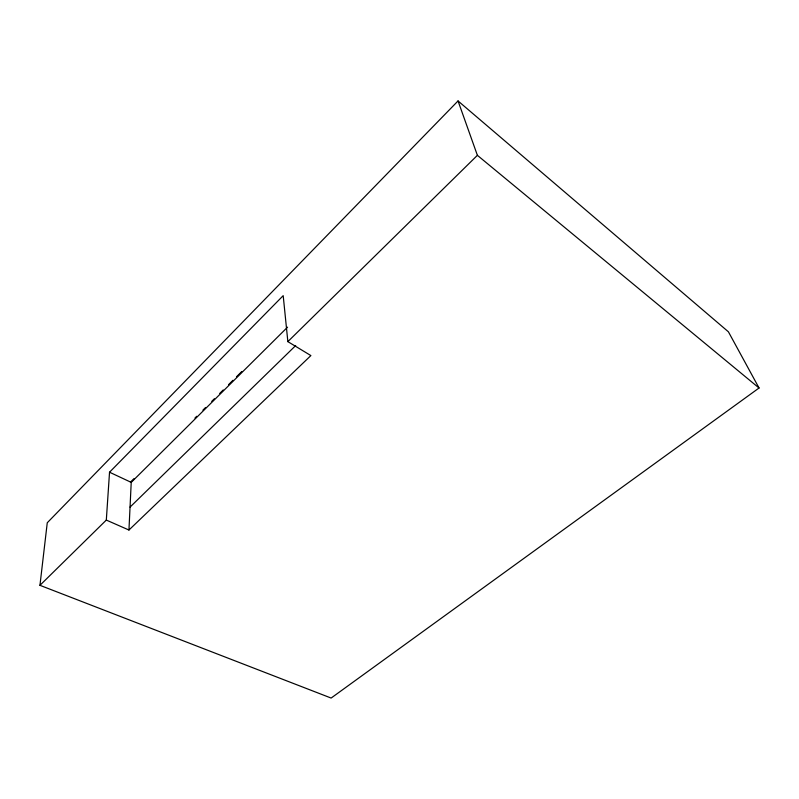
<?xml version="1.0" encoding="UTF-8"?>
<svg xmlns="http://www.w3.org/2000/svg" width="799" height="799" viewBox="0 0 799 799"><rect width="100%" height="100%" fill="white"/><g stroke="black" fill="none" stroke-linecap="round" stroke-linejoin="round"><path stroke-width="1.2" d="M39.95 585.317L47.261 522.766L458.037 100.944L728.408 331.805L759.05 388.004L331.126 698.056L39.95 585.317L106.317 520.079L128.949 530.027L131.226 482.376L287.57 327.151M106.317 520.079L109.533 472.219L283.196 295.65L287.86 341.632L310.881 355.575L128.949 530.027M130.457 482.137L133.992 478.621M194.956 418.047L196.724 416.289M202.916 410.147L205.563 407.51M211.745 401.368L214.402 398.731M219.705 393.458L223.231 389.952M228.534 384.679L232.958 380.294M236.494 376.778L241.787 371.515M287.86 341.632L477.393 155.326L458.037 100.944M130.047 507.105L295.69 345.558M109.533 472.219L131.226 482.376M477.393 155.326L759.05 388.004"/></g></svg>
